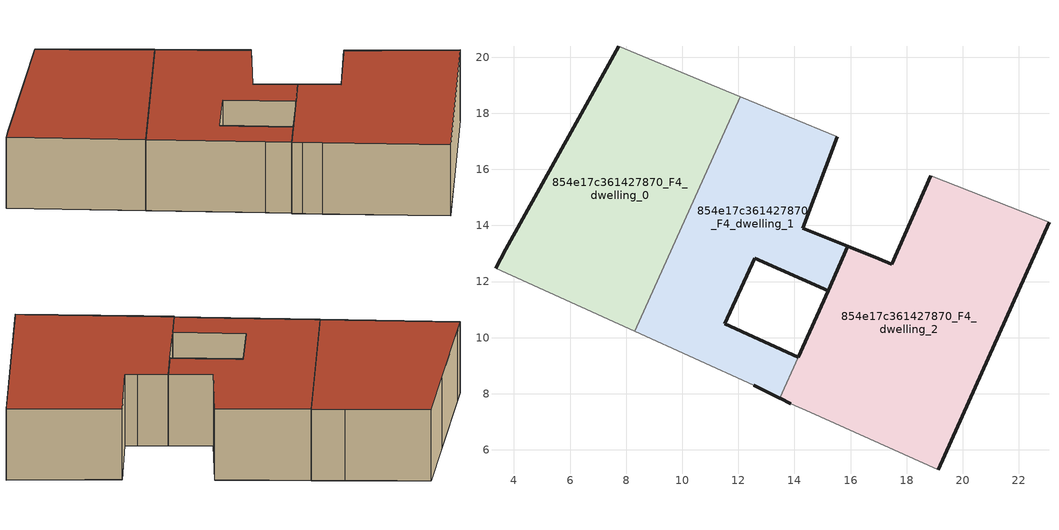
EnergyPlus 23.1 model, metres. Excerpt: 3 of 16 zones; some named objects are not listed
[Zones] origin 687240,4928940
854e17c361427870_F4_dwelling_0
 floor to 854e17c361427870_F3_dwelling_0 (EU_floor_Construction): 8.31,10.22 12.06,18.59 10.82,19.11 7.73,20.38 6.13,17.5 3.71,13.15 3.34,12.48 z12
 wall outside (EU_wall_Construction): 3.34,12.48 3.71,13.15 6.13,17.5 7.73,20.38 z12:15
 wall adiabatic (EU_wall_Construction): 7.73,20.38 10.82,19.11 12.06,18.59 / 8.31,10.22 3.34,12.48 z12:15
 wall to 854e17c361427870_F4_dwelling_1 (EU_wall_Construction): 12.06,18.59 8.31,10.22 z12:15
 roof outside (EU_roof_Construction): 10.82,19.11 12.06,18.59 8.31,10.22 3.34,12.48 3.71,13.15 6.13,17.5 7.73,20.38 z15
854e17c361427870_F4_dwelling_1
 floor to 854e17c361427870_F3_dwelling_1 (EU_floor_Construction): 14.14,9.31 11.52,10.5 12.59,12.83 15.2,11.68 15.2,11.67 15.91,13.25 15.9,13.25 14.29,13.91 15.52,17.16 12.06,18.59 8.31,10.22 12.55,8.3 13.48,7.84 z12
 wall outside (EU_wall_Construction): 13.48,7.84 12.55,8.3 / 15.52,17.16 14.29,13.91 15.9,13.25 15.91,13.25 15.2,11.67 15.2,11.68 12.59,12.83 11.52,10.5 14.14,9.31 z12:15
 wall adiabatic (EU_wall_Construction): 12.55,8.3 8.31,10.22 / 12.06,18.59 15.52,17.16 z12:15
 wall to 854e17c361427870_F4_dwelling_2 (EU_wall_Construction): 14.14,9.31 13.48,7.84 z12:15
 roof outside (EU_roof_Construction): 15.52,17.16 14.29,13.91 15.9,13.25 15.91,13.25 15.2,11.67 15.2,11.68 12.59,12.83 11.52,10.5 14.14,9.31 13.48,7.84 12.55,8.3 8.31,10.22 12.06,18.59 z15
854e17c361427870_F4_dwelling_2
 floor to 854e17c361427870_F3_dwelling_2 (EU_floor_Construction): 19.12,5.29 23.07,14.11 18.86,15.76 17.47,12.62 17,12.8 15.91,13.25 15.2,11.67 14.14,9.3 14.14,9.31 13.48,7.84 13.49,7.84 13.87,7.65 14.56,7.34 z12
 wall outside (EU_wall_Construction): 23.07,14.11 19.12,5.29 / 13.87,7.65 13.49,7.84 13.48,7.84 / 14.14,9.31 14.14,9.3 15.2,11.67 15.91,13.25 17.01,12.8 17.47,12.62 18.86,15.76 z12:15
 wall adiabatic (EU_wall_Construction): 18.86,15.76 23.07,14.11 / 19.12,5.29 14.56,7.34 13.87,7.65 z12:15
 roof outside (EU_roof_Construction): 23.07,14.11 19.12,5.29 14.56,7.34 13.87,7.65 13.49,7.84 13.48,7.84 14.14,9.31 14.14,9.3 15.2,11.67 15.91,13.25 17.01,12.8 17.47,12.62 18.86,15.76 z15
[Building]
EU S2 Campaign: North Axis=0; Terrain=City; Solar Distribution=FullExterior
[Site:Location]
Bologna: Latitude=44.5; Longitude=11.25; Time Zone=1; Elevation=37
[SizingPeriod:WeatherFileDays]
AnnualSizingPeriod: Begin Month=1; Begin Day of Month=1; End Month=12; End Day of Month=31; Day of Week for Start Day=Monday; Use Weather File Daylight Saving Period=No; Use Weather File Rain and Snow Indicators=No
[MATERIAL]
EU_InternalMass_Material: Roughness=MediumRough; Thickness=0.1; Conductivity=1; Density=1800; Specific Heat=900; Thermal Absorptance=0.9; Solar Absorptance=0.7; Visible Absorptance=0.7
[MATERIAL:NOMASS] Roughness=MediumRough; Thermal Absorptance=0.9; Solar Absorptance=0.7; Visible Absorptance=0.7
Name | Thermal Resistance
EU_wall_NoMass | 0.905828
EU_roof_NoMass | 0.37593
EU_floor_NoMass | 0.67114
[CONSTRUCTION]
EU_wall_Construction: EU_wall_NoMass
EU_roof_Construction: EU_roof_NoMass
EU_floor_Construction: EU_floor_NoMass
EU_InternalMass_Construction: EU_InternalMass_Material
[ZONE] Type=1; Multiplier=1; Ceiling Height=autocalculate; Floor Area=autocalculate; Part of Total Floor Area=Yes
Name | Volume
854e17c361427870_F4_dwelling_0 | 138.165
854e17c361427870_F4_dwelling_1 | 116.971
854e17c361427870_F4_dwelling_2 | 159.327
[INTERNALMASS] Construction=EU_InternalMass_Construction
Name | Zone or ZoneList | Surface Area
854e17c361427870_F4_dwelling_0_EU_InternalMass | 854e17c361427870_F4_dwelling_0 | 61.405
854e17c361427870_F4_dwelling_1_EU_InternalMass | 854e17c361427870_F4_dwelling_1 | 42.4832
854e17c361427870_F4_dwelling_2_EU_InternalMass | 854e17c361427870_F4_dwelling_2 | 80.3158
[OTHEREQUIPMENT] Fuel Type=Electricity; Design Level Calculation Method=Watts/Area; Power per Zone Floor Area=1; Fraction Latent=0; Fraction Radiant=0; Fraction Lost=0; Carbon Dioxide Generation Rate=0; EndUse Subcategory=EU_Step8_InternalGains
Name | Zone or ZoneList or Space or SpaceList | Schedule
EU_Step8_InternalGain_854e17c361427870_F4_dwelling_0_f000 | 854e17c361427870_F4_dwelling_0 | EU_Step8_GainSchedule_854e17c361427870_F4_dwelling_0_f000
EU_Step8_InternalGain_854e17c361427870_F4_dwelling_1_f000 | 854e17c361427870_F4_dwelling_1 | EU_Step8_GainSchedule_854e17c361427870_F4_dwelling_1_f000
EU_Step8_InternalGain_854e17c361427870_F4_dwelling_2_f000 | 854e17c361427870_F4_dwelling_2 | EU_Step8_GainSchedule_854e17c361427870_F4_dwelling_2_f000
[ZONEVENTILATION:DESIGNFLOWRATE] Schedule=EU_AlwaysOn; Design Flow Rate Calculation Method=AirChanges/Hour; Air Changes per Hour=0.73129; Ventilation Type=Natural; Fan Pressure Rise=0; Fan Total Efficiency=1; Constant Term Coefficient=1; Temperature Term Coefficient=0; Velocity Term Coefficient=0; Velocity Squared Term Coefficient=0; Minimum Indoor Temperature=-100; Maximum Indoor Temperature=100; Delta Temperature=-100; Minimum Outdoor Temperature=-100; Maximum Outdoor Temperature=100; Maximum Wind Speed=40
Name | Zone or ZoneList or Space or SpaceList
EU_ConstantAir_854e17c361427870_F4_dwelling_0 | 854e17c361427870_F4_dwelling_0
EU_ConstantAir_854e17c361427870_F4_dwelling_1 | 854e17c361427870_F4_dwelling_1
EU_ConstantAir_854e17c361427870_F4_dwelling_2 | 854e17c361427870_F4_dwelling_2
[HVACTEMPLATE:ZONE:IDEALLOADSAIRSYSTEM] System Availability Schedule=EU_AlwaysOn; Maximum Heating Supply Air Temperature=50; Minimum Cooling Supply Air Temperature=13; Maximum Heating Supply Air Humidity Ratio=0.0156; Minimum Cooling Supply Air Humidity Ratio=0.0077; Heating Limit=NoLimit; Cooling Limit=NoLimit; Heating Availability Schedule=EU_AlwaysOn; Cooling Availability Schedule=EU_CoolingOff; Dehumidification Control Type=ConstantSensibleHeatRatio; Cooling Sensible Heat Ratio=0.7; Dehumidification Setpoint=60; Humidification Control Type=None; Humidification Setpoint=30; Outdoor Air Method=None; Outdoor Air Flow Rate per Person=0.00944; Outdoor Air Flow Rate per Zone Floor Area=0; Outdoor Air Flow Rate per Zone=0; Demand Controlled Ventilation Type=None; Outdoor Air Economizer Type=NoEconomizer; Heat Recovery Type=None; Sensible Heat Recovery Effectiveness=0.7; Latent Heat Recovery Effectiveness=0.65
Name | Template Thermostat
854e17c361427870_F4_dwelling_0 | EU_HeatOnly_854e17c361427870_F4_dwelling_0
854e17c361427870_F4_dwelling_1 | EU_HeatOnly_854e17c361427870_F4_dwelling_1
854e17c361427870_F4_dwelling_2 | EU_HeatOnly_854e17c361427870_F4_dwelling_2
[SIZING:ZONE] Zone Cooling Design Supply Air Temperature Input Method=SupplyAirTemperature; Zone Cooling Design Supply Air Temperature=13; Zone Heating Design Supply Air Temperature Input Method=SupplyAirTemperature; Zone Heating Design Supply Air Temperature=50; Zone Cooling Design Supply Air Humidity Ratio=0.008; Zone Heating Design Supply Air Humidity Ratio=0.008; Cooling Design Air Flow Method=DesignDay; Cooling Design Air Flow Rate=0; Cooling Minimum Air Flow per Zone Floor Area=0.000762; Cooling Minimum Air Flow=0; Cooling Minimum Air Flow Fraction=0.2; Heating Design Air Flow Method=DesignDay; Heating Design Air Flow Rate=0; Heating Maximum Air Flow per Zone Floor Area=0.002032; Heating Maximum Air Flow=0.141576; Heating Maximum Air Flow Fraction=0.3; Account for Dedicated Outdoor Air System=No; Dedicated Outdoor Air System Control Strategy=NeutralSupplyAir; Dedicated Outdoor Air Low Setpoint Temperature for Design=autosize; Dedicated Outdoor Air High Setpoint Temperature for Design=autosize; Zone Load Sizing Method=Sensible Load Only No Latent Load; Zone Latent Cooling Design Supply Air Humidity Ratio Input Method=HumidityRatioDifference; Zone Cooling Design Supply Air Humidity Ratio Difference=0.005; Zone Latent Heating Design Supply Air Humidity Ratio Input Method=HumidityRatioDifference; Zone Humidification Design Supply Air Humidity Ratio Difference=0.005
854e17c361427870_F4_dwelling_0; 854e17c361427870_F4_dwelling_1; 854e17c361427870_F4_dwelling_2
[SCHEDULE:CONSTANT]
Name | Hourly Value
EU_AlwaysOn | 1
EU_CoolingOff | 0
[SCHEDULE:FILE] Column Number=1; Rows to Skip at Top=0; Number of Hours of Data=8760; Column Separator=Comma; Interpolate to Timestep=No; Minutes per Item=60; Adjust Schedule for Daylight Savings=Yes
Name | File
EU_Step8_GainSchedule_854e17c361427870_F4_dwelling_0_f000 | ../../schedules/854e17c361427870/854e17c361427870_F4_dwelling_0_f000_gain.csv
EU_Step8_GainSchedule_854e17c361427870_F4_dwelling_1_f000 | ../../schedules/854e17c361427870/854e17c361427870_F4_dwelling_1_f000_gain.csv
EU_Step8_GainSchedule_854e17c361427870_F4_dwelling_2_f000 | ../../schedules/854e17c361427870/854e17c361427870_F4_dwelling_2_f000_gain.csv
